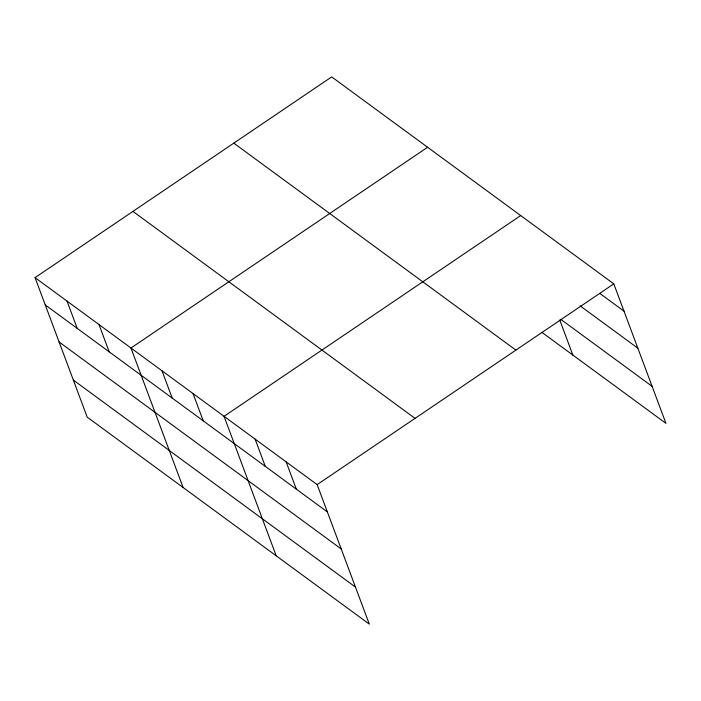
<?xml version="1.0" encoding="UTF-8"?>
<svg xmlns="http://www.w3.org/2000/svg" width="701" height="701" viewBox="0 0 701 701"><rect width="100%" height="100%" fill="white"/><g stroke="black" fill="none" stroke-linecap="round" stroke-linejoin="round"><path stroke-width="1.05" d="M35.05 277.64L317.15 484.619L369.304 624.109L87.204 417.139L35.05 277.64L331.696 76.891L613.796 283.861L665.95 423.36L541.82 332.292M427.61 147.263L130.964 348.011L183.119 487.51M520.703 215.566L224.057 416.315L276.212 555.814M317.15 484.619L613.796 283.861M599.863 293.456L624.004 311.165M580.095 305.82L637.84 348.187M560.739 319.297L652.105 386.339M233.801 143.135L515.901 350.114M132.945 211.387L415.045 418.366M45.258 304.935L327.358 511.914M59.103 341.965L341.203 548.944M73.36 380.108L355.468 587.087M559.757 320.033L572.857 355.056M286.122 461.845L296.33 489.149M255.094 439.08L265.293 466.375M193.029 393.55L203.237 420.845M161.992 370.776L172.201 398.08M98.99 324.554L109.198 351.849M67.024 301.097L77.224 328.392"/></g></svg>
